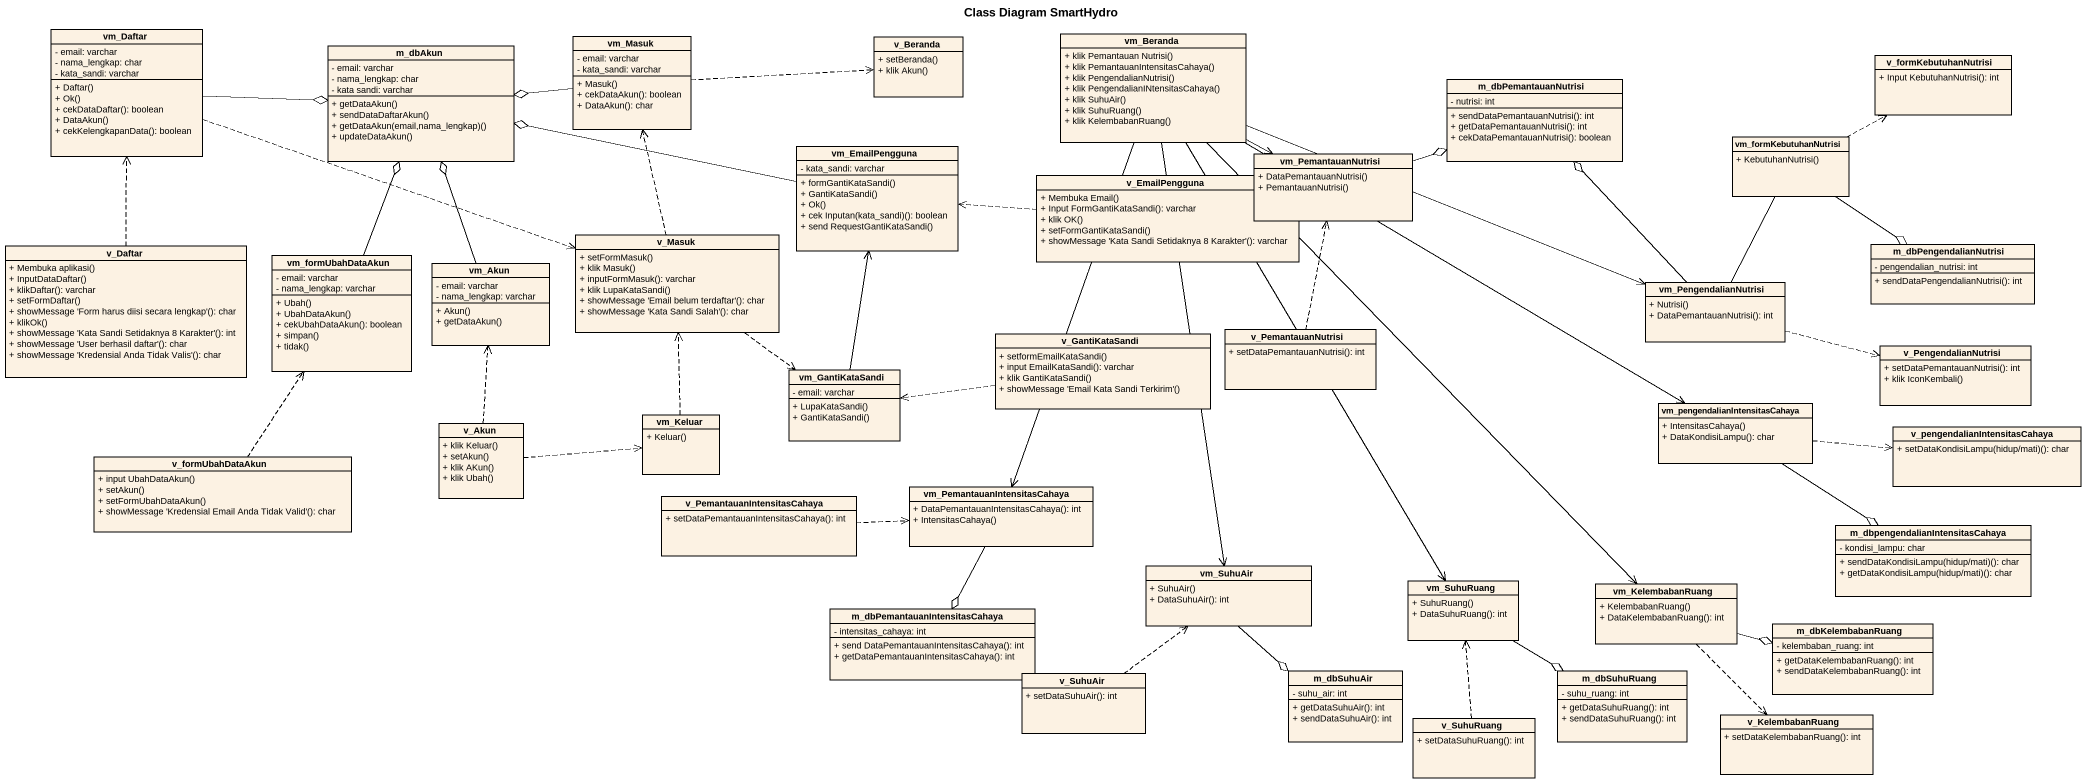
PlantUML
@startuml
title Class Diagram SmartHydro
hide circle
hide empty members
skinparam classAttributeIconSize 0
class vm_Daftar {
  - email: varchar
  - nama_lengkap: char
  - kata_sandi: varchar
  + Daftar()
  + Ok()
  + cekDataDaftar(): boolean
  + DataAkun()
  + cekKelengkapanData(): boolean
}
class m_dbAkun {
  - email: varchar
  - nama_lengkap: char
  - kata sandi: varchar
  + getDataAkun()
  + sendDataDaftarAkun()
  + getDataAkun(email,nama_lengkap)()
  + updateDataAkun()
}
class vm_Masuk {
  - email: varchar
  - kata_sandi: varchar
  + Masuk()
  + cekDataAkun(): boolean
  + DataAkun(): char
}
class v_Beranda {
  + setBeranda()
  + klik Akun()
}
class vm_Beranda {
  + klik Pemantauan Nutrisi()
  + klik PemantauanIntensitasCahaya()
  + klik PengendalianNutrisi()
  + klik PengendalianINtensitasCahaya()
  + klik SuhuAir()
  + klik SuhuRuang()
  + klik KelembabanRuang()
}
class v_formKebutuhanNutrisi {
  + Input KebutuhanNutrisi(): int
}
class m_dbPemantauanNutrisi {
  - nutrisi: int
  + sendDataPemantauanNutrisi(): int
  + getDataPemantauanNutrisi(): int
  + cekDataPemantauanNutrisi(): boolean
}
class vm_EmailPengguna {
  - kata_sandi: varchar
  + formGantiKataSandi()
  + GantiKataSandi()
  + Ok()
  + cek Inputan(kata_sandi)(): boolean
  + send RequestGantiKataSandi()
}
class vm_PemantauanNutrisi {
  + DataPemantauanNutrisi()
  + PemantauanNutrisi()
}
class vm_formKebutuhanNutrisi {
  + KebutuhanNutrisi()
}
class v_EmailPengguna {
  + Membuka Email()
  + Input FormGantiKataSandi(): varchar
  + klik OK()
  + setFormGantiKataSandi()
  + showMessage 'Kata Sandi Setidaknya 8 Karakter'(): varchar
}
class v_Daftar {
  + Membuka aplikasi()
  + InputDataDaftar()
  + klikDaftar(): varchar
  + setFormDaftar()
  + showMessage 'Form harus diisi secara lengkap'(): char
  + klikOk()
  + showMessage 'Kata Sandi Setidaknya 8 Karakter'(): int
  + showMessage 'User berhasil daftar'(): char
  + showMessage 'Kredensial Anda Tidak Valis'(): char
}
class v_Masuk {
  + setFormMasuk()
  + klik Masuk()
  + inputFormMasuk(): varchar
  + klik LupaKataSandi()
  + showMessage 'Email belum terdaftar'(): char
  + showMessage 'Kata Sandi Salah'(): char
}
class m_dbPengendalianNutrisi {
  - pengendalian_nutrisi: int
  + sendDataPengendalianNutrisi(): int
}
class vm_formUbahDataAkun {
  - email: varchar
  - nama_lengkap: varchar
  + Ubah()
  + UbahDataAkun()
  + cekUbahDataAkun(): boolean
  + simpan()
  + tidak()
}
class vm_Akun {
  - email: varchar
  - nama_lengkap: varchar
  + Akun()
  + getDataAkun()
}
class vm_PengendalianNutrisi {
  + Nutrisi()
  + DataPemantauanNutrisi(): int
}
class v_GantiKataSandi {
  + setformEmailKataSandi()
  + input EmailKataSandi(): varchar
  + klik GantiKataSandi()
  + showMessage 'Email Kata Sandi Terkirim'()
}
class v_PemantauanNutrisi {
  + setDataPemantauanNutrisi(): int
}
class v_PengendalianNutrisi {
  + setDataPemantauanNutrisi(): int
  + klik IconKembali()
}
class vm_GantiKataSandi {
  - email: varchar
  + LupaKataSandi()
  + GantiKataSandi()
}
class "vm_pengendalianIntensitasCahaya" as vm_pengendalianIntensitasCah {
  + IntensitasCahaya()
  + DataKondisiLampu(): char
}
class v_Akun {
  + klik Keluar()
  + setAkun()
  + klik AKun()
  + klik Ubah()
}
class vm_Keluar {
  + Keluar()
}
class "v_pengendalianIntensitasCahaya" as v_pengendalianIntensitasCaha {
  + setDataKondisiLampu(hidup/mati)(): char
}
class v_formUbahDataAkun {
  + input UbahDataAkun()
  + setAkun()
  + setFormUbahDataAkun()
  + showMessage 'Kredensial Email Anda Tidak Valid'(): char
}
class v_PemantauanIntensitasCahaya {
  + setDataPemantauanIntensitasCahaya(): int
}
class "vm_PemantauanIntensitasCahaya" as vm_PemantauanIntensitasCahay {
  + DataPemantauanIntensitasCahaya(): int
  + IntensitasCahaya()
}
class "m_dbpengendalianIntensitasCahaya" as m_dbpengendalianIntensitasCa {
  - kondisi_lampu: char
  + sendDataKondisiLampu(hidup/mati)(): char
  + getDataKondisiLampu(hidup/mati)(): char
}
class vm_SuhuAir {
  + SuhuAir()
  + DataSuhuAir(): int
}
class vm_SuhuRuang {
  + SuhuRuang()
  + DataSuhuRuang(): int
}
class vm_KelembabanRuang {
  + KelembabanRuang()
  + DataKelembabanRuang(): int
}
class "m_dbPemantauanIntensitasCahaya" as m_dbPemantauanIntensitasCaha {
  - intensitas_cahaya: int
  + send DataPemantauanIntensitasCahaya(): int
  + getDataPemantauanIntensitasCahaya(): int
}
class m_dbKelembabanRuang {
  - kelembaban_ruang: int
  + getDataKelembabanRuang(): int
  + sendDataKelembabanRuang(): int
}
class v_SuhuAir {
  + setDataSuhuAir(): int
}
class m_dbSuhuAir {
  - suhu_air: int
  + getDataSuhuAir(): int
  + sendDataSuhuAir(): int
}
class m_dbSuhuRuang {
  - suhu_ruang: int
  + getDataSuhuRuang(): int
  + sendDataSuhuRuang(): int
}
class v_SuhuRuang {
  + setDataSuhuRuang(): int
}
class v_KelembabanRuang {
  + setDataKelembabanRuang(): int
}
vm_Daftar -right-o m_dbAkun
vm_Daftar .right.> v_Masuk
vm_Masuk -left-o m_dbAkun
vm_Masuk .right.> v_Beranda
vm_Beranda -right-> vm_PemantauanNutrisi
vm_Beranda -right-> vm_PengendalianNutrisi
vm_Beranda -right-> vm_pengendalianIntensitasCah
vm_Beranda --> vm_PemantauanIntensitasCahay
vm_Beranda --> vm_SuhuAir
vm_Beranda --> vm_SuhuRuang
vm_Beranda --> vm_KelembabanRuang
vm_EmailPengguna -left-o m_dbAkun
vm_PemantauanNutrisi -right-o m_dbPemantauanNutrisi
vm_formKebutuhanNutrisi .right.> v_formKebutuhanNutrisi
vm_formKebutuhanNutrisi --o m_dbPengendalianNutrisi
vm_formKebutuhanNutrisi -- vm_PengendalianNutrisi
v_EmailPengguna .left.> vm_EmailPengguna
v_Daftar .up.> vm_Daftar
v_Masuk .up.> vm_Masuk
v_Masuk ..> vm_GantiKataSandi
vm_formUbahDataAkun -up-o m_dbAkun
vm_Akun -up-o m_dbAkun
vm_PengendalianNutrisi -up-o m_dbPemantauanNutrisi
vm_PengendalianNutrisi .right.> v_PengendalianNutrisi
v_GantiKataSandi .left.> vm_GantiKataSandi
v_PemantauanNutrisi .up.> vm_PemantauanNutrisi
vm_GantiKataSandi -up-> vm_EmailPengguna
vm_pengendalianIntensitasCah .right.> v_pengendalianIntensitasCaha
vm_pengendalianIntensitasCah --o m_dbpengendalianIntensitasCa
v_Akun .up.> vm_Akun
v_Akun .right.> vm_Keluar
vm_Keluar .up.> v_Masuk
v_formUbahDataAkun .up.> vm_formUbahDataAkun
v_PemantauanIntensitasCahaya .right.> vm_PemantauanIntensitasCahay
vm_PemantauanIntensitasCahay --o m_dbPemantauanIntensitasCaha
vm_SuhuAir --o m_dbSuhuAir
vm_SuhuRuang --o m_dbSuhuRuang
vm_KelembabanRuang -right-o m_dbKelembabanRuang
vm_KelembabanRuang ..> v_KelembabanRuang
v_SuhuAir .up.> vm_SuhuAir
v_SuhuRuang .up.> vm_SuhuRuang
@enduml
